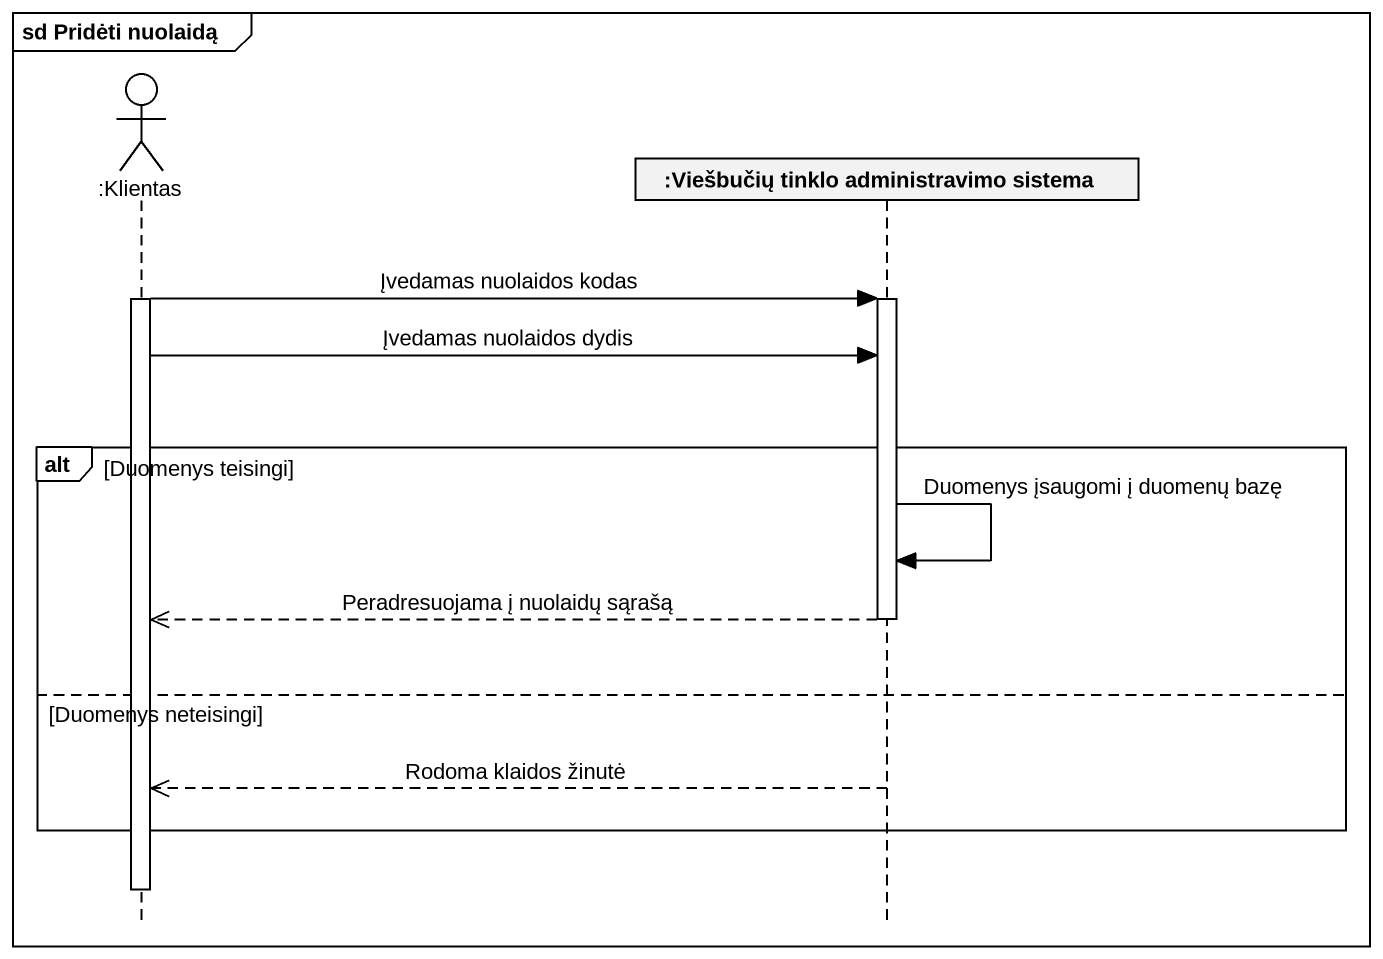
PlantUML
@startuml
mainframe sd Pridėti nuolaidą
hide footbox
actor ":Klientas" as Klientas
participant ":Viešbučių tinklo administravimo sistema" as Viešbučių_tinklo

activate Klientas
Klientas -> Viešbučių_tinklo : Įvedamas nuolaidos kodas
activate Viešbučių_tinklo
Klientas -> Viešbučių_tinklo : Įvedamas nuolaidos dydis
alt Duomenys teisingi
  Viešbučių_tinklo -> Viešbučių_tinklo : Duomenys įsaugomi į duomenų bazę
  Viešbučių_tinklo -->> Klientas : Peradresuojama į nuolaidų sąrašą
  deactivate Viešbučių_tinklo
else Duomenys neteisingi
  Viešbučių_tinklo -->> Klientas : Rodoma klaidos žinutė
end
deactivate Klientas
@enduml
